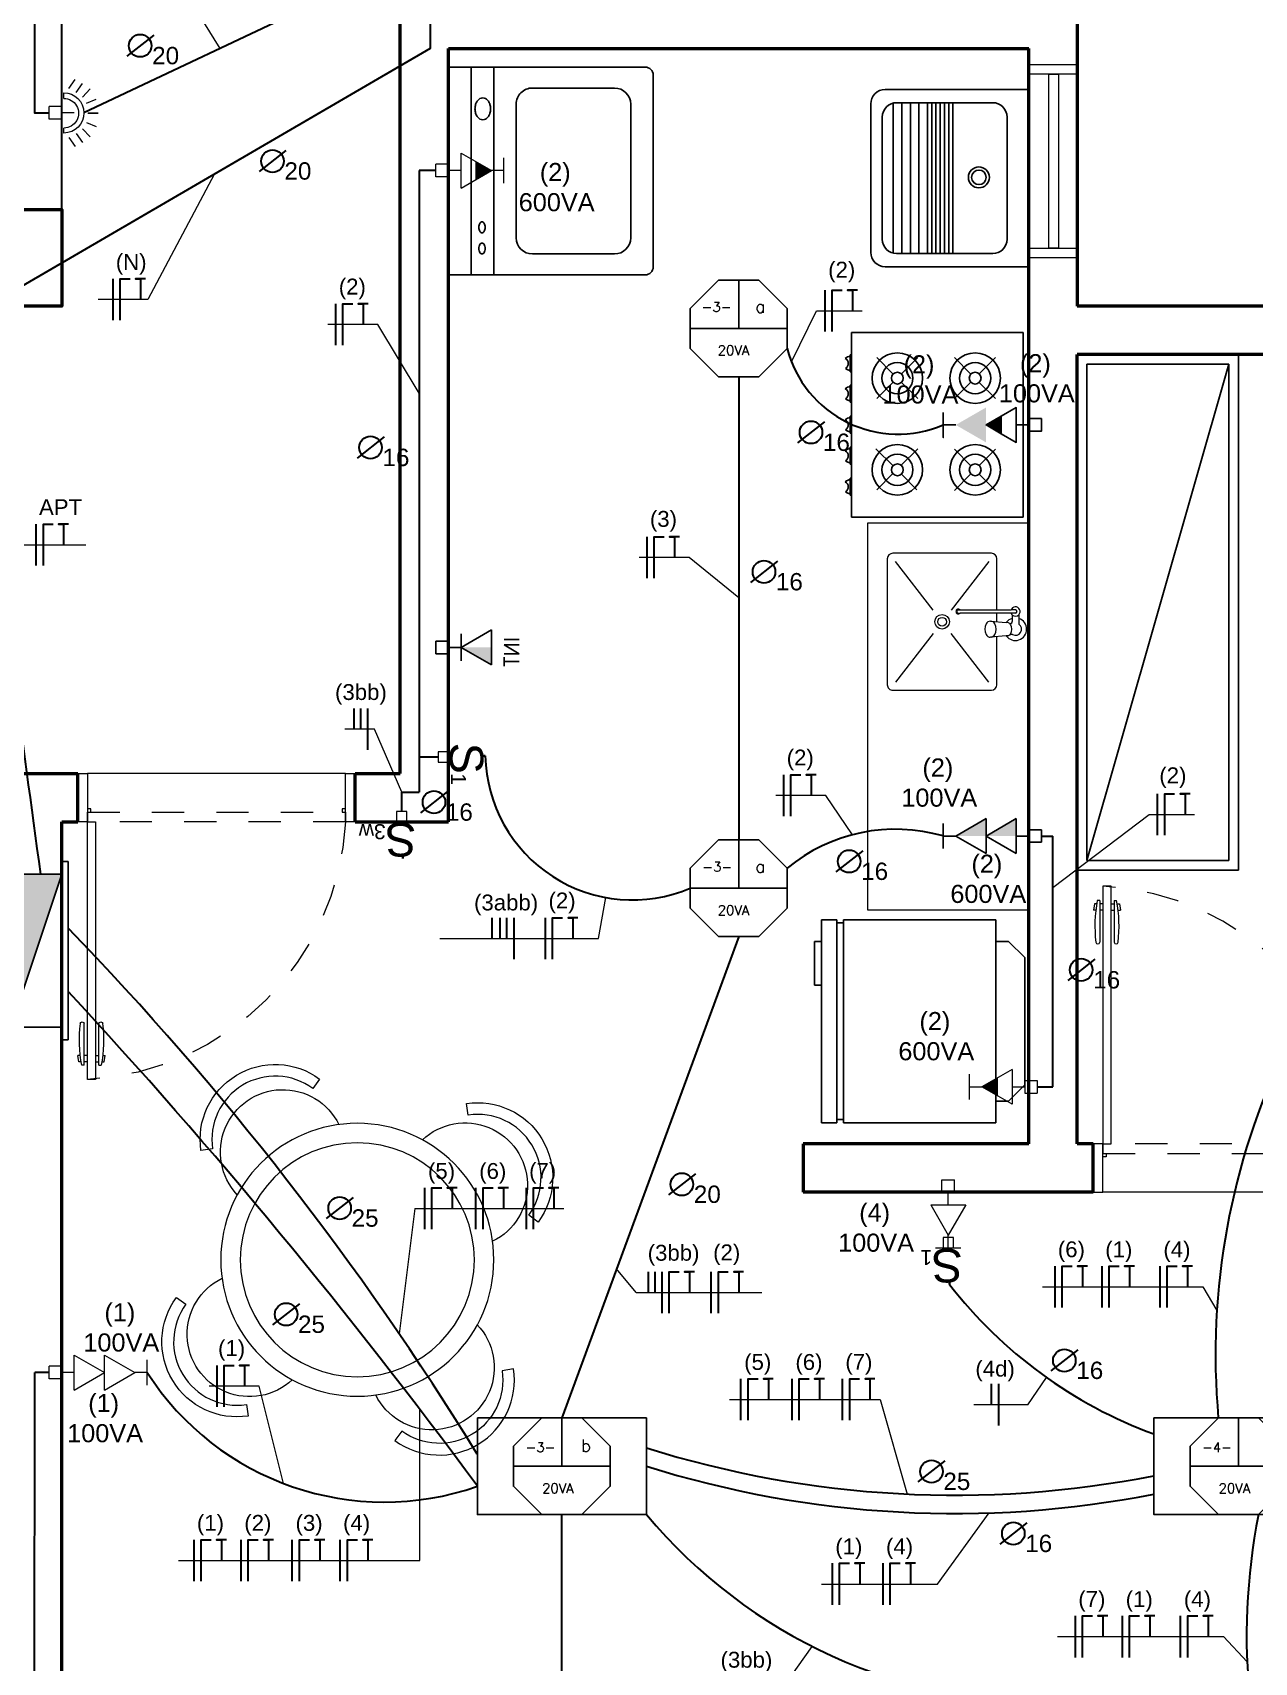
# Model space of a CAD drawing. Header units: inches. Extents: x 179598 to 179981, y 9195975 to 9196075.
# Drawn here: x 179673.85 to 179677.64, y 9196025.61 to 9196030.67 of the extents above; entities that cross this region are included whole.
import ezdxf

# ---------------------------------------------------------------- set-up
doc = ezdxf.new("R2010")
doc.units = ezdxf.units.IN
doc.header["$LTSCALE"] = 0.05
doc.header["$MEASUREMENT"] = 0
for name, pattern in [('CONTINU', [0]), ('DASH2', [0.75, 0.5, -0.25]), ('HIDDEN', [0.375, 0.25, -0.125]), ('HIDDEN2', [0.1875, 0.125, -0.0625])]:
    doc.linetypes.add(name, pattern=pattern)
for name, color, linetype, lineweight in [('Comunicação', 170, 'Continuous', 30), ('Eletrodutos', 220, 'Continuous', 25), ('ESQUADRIA', 7, 'Continuous', 5), ('FNT', 30, 'Continuous', 25), ('HACHURA', 7, 'Continuous', 0), ('HASTES', 250, 'Continuous', 25), ('NOTAS', 180, 'Continuous', 25), ('PAREDE', 7, 'Continuous', 50), ('PISO', 7, 'Continuous', 5), ('TamanhoEletroduto', 174, 'Continuous', 30)]:
    doc.layers.add(name, color=color, linetype=linetype, lineweight=lineweight)
for name, color, linetype in [('Electric', 10, 'Continuous'), ('ILUMINAÇÃO', 3, 'Continuous'), ('LAYOUT', 7, 'CONTINU'), ('LAYOUT_A. MOLHADAS', 7, 'Continuous'), ('PTF', 1, 'Continuous'), ('PTO', 1, 'Continuous'), ('TEP', 40, 'DASH2')]:
    doc.layers.add(name, color=color, linetype=linetype)
doc.styles.add('Cota', font='arial.ttf')
doc.styles.add('romans', font='romans.shx', dxfattribs={"width": 1.4})
doc.styles.get("Standard").update_dxf_attribs({"font": ''})
doc.styles.get('Standard').set_extended_font_data('txt.shx')

# ---------------------------------------------------------------- blocks, each defined once
blk = doc.blocks.new('A$C44EB09CF')
at = {"layer": 'ESQUADRIA'}
for points in [[(0, 0), (0.03, 0), (0.03, 0.15), (0, 0.15)], [(0.57, 0), (0.03, 0), (0.03, 0.15), (0.57, 0.15)], [(0.57, 0), (0.6, 0), (0.6, 0.15), (0.57, 0.15)], [(0.03, 0.0576), (0.57, 0.0576), (0.57, 0.0876), (0.03, 0.0876)]]:
    blk.add_lwpolyline(points, close=True, dxfattribs=at)
blk = doc.blocks.new('maquina_lavar')
at = {"layer": 'LAYOUT_A. MOLHADAS'}
for p, q in [((0.635, 0.3225), (0.025, 0.3225)), ((0.495, 0.3225), (0.495, -0.3225)), ((0.565, 0.3225), (0.565, -0.3225)), ((0.635, 0.3225), (0.635, -0.3225)), ((0, 0.2975), (0, -0.2975)), ((0.375, 0.2575), (0.12, 0.2575)), ((0.07, 0.2075), (0.07, -0.2075)), ((0.425, 0.2075), (0.425, -0.2075)), ((0.375, -0.2575), (0.12, -0.2575)), ((0.635, -0.3225), (0.025, -0.3225))]:
    blk.add_line(p, q, dxfattribs=at)
for points in [[(0.5311, 0.2576, 0.158104), (0.5277, 0.2565, 0.106506), (0.5242, 0.2526, 0.071806), (0.5222, 0.2474, 0.05817), (0.5214, 0.2406, 0.05817), (0.5222, 0.2338, 0.071806), (0.5242, 0.2286, 0.106506), (0.5277, 0.2247, 0.158104), (0.5311, 0.2236, 0.158104), (0.5345, 0.2247, 0.106506), (0.5379, 0.2286, 0.071806), (0.54, 0.2338, 0.05817), (0.5408, 0.2406, 0.05817), (0.54, 0.2474, 0.071806), (0.5379, 0.2526, 0.106506), (0.5345, 0.2565, 0.158104)], [(0.5311, 0.192, 0.158104), (0.5277, 0.1909, 0.106506), (0.5242, 0.187, 0.071806), (0.5222, 0.1818, 0.05817), (0.5214, 0.175, 0.05817), (0.5222, 0.1682, 0.071806), (0.5242, 0.163, 0.106506), (0.5277, 0.1591, 0.158104), (0.5311, 0.158, 0.158104), (0.5345, 0.1591, 0.106506), (0.5379, 0.163, 0.071806), (0.54, 0.1682, 0.05817), (0.5408, 0.175, 0.05817), (0.54, 0.1818, 0.071806), (0.5379, 0.187, 0.106506), (0.5345, 0.1909, 0.158104)], [(0.5287, -0.1589, 0.132138), (0.5199, -0.1612, 0.106661), (0.5115, -0.1688, 0.083339), (0.5064, -0.1794, 0.072039), (0.5044, -0.1929, 0.072039), (0.5064, -0.2063, 0.083339), (0.5115, -0.2169, 0.106661), (0.5199, -0.2245, 0.132138), (0.5287, -0.2269, 0.132138), (0.5375, -0.2245, 0.106661), (0.5459, -0.2169, 0.083339), (0.551, -0.2063, 0.072039), (0.553, -0.1929, 0.072039), (0.551, -0.1794, 0.083339), (0.5459, -0.1688, 0.106661), (0.5375, -0.1612, 0.132138)]]:
    blk.add_lwpolyline(points, format="xyb", close=True, dxfattribs=at)
for centre, radius, start, end in [((0.025, 0.2975), 0.025, 90, 180), ((0.12, 0.2075), 0.05, 90, 180), ((0.375, 0.2075), 0.05, 0, 90), ((0.12, -0.2075), 0.05, 180, 270), ((0.375, -0.2075), 0.05, 270, 0), ((0.025, -0.2975), 0.025, 180, 270)]:
    blk.add_arc(centre, radius, start, end, dxfattribs=at)
blk = doc.blocks.new('A$C12630BB8')
for p, q in [((0.0409, 0.112), (0.0409, 0.41)), ((0.4645, 0.4546), (0.0855, 0.4546)), ((0.509, 0.112), (0.509, 0.41)), ((0.0855, 0.0674), (0.4645, 0.0674))]:
    blk.add_line(p, q)
blk.add_lwpolyline([(0, 0), (0, 0.4457, -0.414214), (0.0446, 0.4903), (0.5054, 0.4903, -0.414214), (0.55, 0.4457), (0.55, 0)], format="xyb", close=True)
for points in [[(0.0421, 0.4203), (0.5079, 0.4203)], [(0.0409, 0.3938), (0.509, 0.3938)], [(0.0409, 0.3674), (0.509, 0.3674)], [(0.0409, 0.341), (0.509, 0.341)], [(0.0409, 0.3145), (0.509, 0.3145)], [(0.0409, 0.3013), (0.509, 0.3013)], [(0.0409, 0.2881), (0.509, 0.2881)], [(0.0409, 0.2749), (0.509, 0.2749)], [(0.0409, 0.2617), (0.509, 0.2617)], [(0.0409, 0.2485), (0.509, 0.2485)], [(0.0409, 0.2352), (0.509, 0.2352)]]:
    blk.add_lwpolyline(points)
for radius in [0.0325, 0.0226]:
    blk.add_circle((0.2773, 0.1549), radius)
for centre, start, end in [((0.0855, 0.41), 90, 180), ((0.4645, 0.41), 0, 90), ((0.0855, 0.112), 180, 270), ((0.4645, 0.112), 270, 0)]:
    blk.add_arc(centre, 0.0446, start, end)
blk = doc.blocks.new('A$C7E1C57F4')
at = {"layer": 'LAYOUT_A. MOLHADAS'}
for p, q in [((0.1175, 0.6525), (0.0675, 0.6025)), ((0.5125, 0.6525), (0.1175, 0.6525)), ((0.5625, 0.6025), (0.5125, 0.6525)), ((0.0675, 0.5625), (0, 0.5625)), ((0, 0.5625), (0, 0.09)), ((0.0675, 0.6025), (0.0675, 0.5625)), ((0.0675, 0.5625), (0.5625, 0.5625)), ((0.5625, 0.5625), (0.5625, 0.6025)), ((0.63, 0.5625), (0.5625, 0.5625)), ((0.63, 0.09), (0.63, 0.5625)), ((0, 0.09), (0.01, 0.09)), ((0.01, 0.07), (0, 0.07)), ((0, 0.07), (0, 0.0225)), ((0.62, 0.09), (0.01, 0.09)), ((0.01, 0.09), (0.01, 0.07)), ((0.01, 0.07), (0.62, 0.07)), ((0.62, 0.07), (0.62, 0.09)), ((0.62, 0.09), (0.63, 0.09)), ((0.63, 0.07), (0.62, 0.07)), ((0.63, 0.0225), (0.63, 0.07)), ((0, 0.0225), (0.0675, 0.0225)), ((0.0675, 0.0225), (0.2025, 0.0225)), ((0.0675, 0.0225), (0.0675, 0)), ((0.2025, 0), (0.2025, 0.0225)), ((0.2025, 0.0225), (0.63, 0.0225)), ((0.0675, 0), (0.2025, 0))]:
    blk.add_line(p, q, dxfattribs=at)
blk = doc.blocks.new('A$C4DAD441B')
at = {"layer": 'LAYOUT_A. MOLHADAS', "lineweight": 0}
for p, q in [((0, 0.408), (0, 0.017)), ((0.323, 0.4251), (0.017, 0.425)), ((0.34, 0.2494), (0.34, 0.4081)), ((0.1419, 0.2488), (0.0255, 0.3995)), ((0.3145, 0.3995), (0.198, 0.2488)), ((0.2201, 0.2494), (0.2255, 0.2494)), ((0.2201, 0.2394), (0.2255, 0.2394)), ((0.2255, 0.2494), (0.3837, 0.2494)), ((0.3837, 0.2394), (0.2255, 0.2394)), ((0.3199, 0.2141), (0.3691, 0.2099)), ((0.34, 0.2125), (0.34, 0.2394)), ((0.3754, 0.2093), (0.3691, 0.2099)), ((0.3754, 0.2093), (0.3785, 0.2082)), ((0.3785, 0.2082), (0.382, 0.2035)), ((0.382, 0.2035), (0.3839, 0.1975)), ((0.3973, 0.2494), (0.3837, 0.2494)), ((0.3973, 0.2394), (0.3837, 0.2394)), ((0.388, 0.223), (0.388, 0.2333)), ((0.388, 0.2157), (0.388, 0.223)), ((0.4079, 0.2345), (0.408, 0.2227)), ((0.408, 0.2227), (0.408, 0.205)), ((0.142, 0.1762), (0.0255, 0.0255)), ((0.3145, 0.0255), (0.198, 0.1763)), ((0.3691, 0.1688), (0.3199, 0.1643)), ((0.34, 0.0171), (0.34, 0.1661)), ((0.3754, 0.1693), (0.3691, 0.1688)), ((0.3785, 0.1705), (0.3754, 0.1693)), ((0.382, 0.1752), (0.3785, 0.1705)), ((0.3887, 0.1726), (0.38, 0.1726)), ((0.3839, 0.1812), (0.382, 0.1752)), ((0.3839, 0.1975), (0.3847, 0.1893)), ((0.3847, 0.1893), (0.3839, 0.1812)), ((0.017, 0), (0.323, 0.0001))]:
    blk.add_line(p, q, dxfattribs=at)
for radius in [0.0226, 0.0138]:
    blk.add_circle((0.17, 0.2125), radius, dxfattribs=at)
for centre, radius, start, end in [((0.017, 0.408), 0.017, 90.0067, 180.0067), ((0.323, 0.4081), 0.017, 0.0067, 90.0067), ((0.3973, 0.2444), 0.0145, 317.2061, 159.8457), ((0.2201, 0.2444), 0.00738, 42.6626, 317.3508), ((0.2201, 0.2444), 0.005, 90.0003, 270.0132), ((0.3418, 0.1895), 0.039, 155.088, 204.9254), ((0.3199, 0.1991), 0.015, 89.8495, 153.0039), ((0.3195, 0.1978), 0.0164, 29.8647, 88.6279), ((0.3028, 0.1895), 0.035, 331.0895, 27.8828), ((0.3973, 0.1894), 0.0349, 105.5441, 144.0055), ((0.3973, 0.1894), 0.0349, 216.1772, 72.2635), ((0.378, 0.2156), 0.01, 282.8352, 0.0067), ((0.3973, 0.2444), 0.0145, 200.1677, 229.8474), ((0.3973, 0.2444), 0.0145, 229.8474, 317.2061), ((0.3973, 0.1894), 0.0189, 242.7435, 55.7443), ((0.3973, 0.2444), 0.005, 270.0105, 90.003), ((0.3203, 0.1797), 0.0153, 205.4951, 268.5266), ((0.3185, 0.1814), 0.0173, 283.1322, 329.3413), ((0.017, 0.017), 0.017, 180.0067, 270.0067), ((0.323, 0.0171), 0.017, 270.0067, 0.0067)]:
    blk.add_arc(centre, radius, start, end, dxfattribs=at)
blk = doc.blocks.new('A$C4ABB454C')
at = {"layer": 'LAYOUT_A. MOLHADAS', "lineweight": 0}
blk.add_lwpolyline([(0.55, 1.2), (0.05, 1.2), (0.05, 0), (0.55, 0)], close=True, dxfattribs=at)
at = {"layer": 'PISO', "color": 1}
blk.add_blockref('A$C4DAD441B', (0.1111, 0.6815), dxfattribs=at)
blk = doc.blocks.new('A$C732F4725')
at = {"layer": 'LAYOUT'}
blk.add_line((0.03, 1.57), (0.47, 0.03), dxfattribs=at)
for points in [[(0, 1.6), (0.5, 1.6), (0.5, 0), (0, 0)], [(0.03, 1.57), (0.47, 1.57), (0.47, 0.03), (0.03, 0.03)]]:
    blk.add_lwpolyline(points, close=True, dxfattribs=at)
blk = doc.blocks.new('PORTA80_PB')
at = {"layer": 'ESQUADRIA'}
for p, q in [((0.0036, 0.8955), (0.0002, 0.8755)), ((0.0075, 0.8755), (0.0002, 0.8755)), ((0.0105, 0.8955), (0.0036, 0.8955)), ((0.02, 0.9055), (0.0125, 0.9055)), ((0.02, 0.9055), (0.02, 0.7763)), ((0.03, 0.8955), (0.02, 0.8955)), ((0.03, 0.8755), (0.02, 0.8755)), ((0.055, 0.8955), (0.065, 0.8955)), ((0.055, 0.8755), (0.065, 0.8755)), ((0.065, 0.9055), (0.065, 0.7763)), ((0.065, 0.9055), (0.0725, 0.9055)), ((0.0745, 0.8955), (0.0814, 0.8955)), ((0.0775, 0.8755), (0.0848, 0.8755)), ((0.0814, 0.8955), (0.0848, 0.8755)), ((0.83, 0), (0.03, 0))]:
    blk.add_line(p, q, dxfattribs=at)
for points in [[(0.03, 0.15), (0.055, 0.15), (0.055, 0.95), (0.03, 0.95)], [(0, 0), (0.03, 0), (0.03, 0.15), (0, 0.15)], [(0.04, 0.11), (0.03, 0.11), (0.03, 0.12), (0.04, 0.12)], [(0.82, 0.12), (0.83, 0.12), (0.83, 0.11), (0.82, 0.11)], [(0.83, 0), (0.86, 0), (0.86, 0.15), (0.83, 0.15)]]:
    blk.add_lwpolyline(points, close=True, dxfattribs=at)
at = {"layer": 'ESQUADRIA', "linetype": 'HIDDEN2'}
blk.add_lwpolyline([(0.03, 0.12), (0.83, 0.12), (0.83, 0.15), (0.03, 0.15)], close=True, dxfattribs=at)
at = {"layer": 'ESQUADRIA', "linetype": 'HIDDEN', "ltscale": 0.4}
blk.add_arc((-0.0154, 0.1046), 0.8466, 3.0716, 86.9284, dxfattribs=at)
at = {"layer": 'ESQUADRIA'}
for centre, radius, start, end in [((0.4334, 0.8257), 0.4284, 169.2602, 186.6551), ((-0.3484, 0.8257), 0.4284, 353.3449, 10.7398), ((0.0139, 0.7771), 0.00614, 187.1872, 352.0859), ((0.0711, 0.7771), 0.00614, 187.9141, 352.8128)]:
    blk.add_arc(centre, radius, start, end, dxfattribs=at)
blk = doc.blocks.new('A$C249D7A9F')
at = {"layer": 'LAYOUT_A. MOLHADAS'}
for p, q in [((0, 0.0191), (0, 0.5514)), ((0, 0.5514), (0.5732, 0.5514)), ((0.5732, 0.0191), (0.5732, 0.5514)), ((0.1342, 0.4155), (0.0836, 0.4661)), ((0.2109, 0.4661), (0.1604, 0.4157)), ((0.4186, 0.4156), (0.3683, 0.4659)), ((0.4955, 0.4659), (0.445, 0.4154)), ((0.1345, 0.3897), (0.0836, 0.3388)), ((0.2109, 0.3388), (0.1601, 0.3896)), ((0.4191, 0.3895), (0.3683, 0.3386)), ((0.4955, 0.3386), (0.4445, 0.3896)), ((0.1339, 0.174), (0.0857, 0.2223)), ((0.2129, 0.2251), (0.1613, 0.1734)), ((0.4186, 0.1743), (0.3683, 0.2247)), ((0.4956, 0.2247), (0.4451, 0.1742)), ((0.1355, 0.1476), (0.0857, 0.0978)), ((0.2129, 0.095), (0.1598, 0.1481)), ((0.4191, 0.1482), (0.3683, 0.0974)), ((0.4956, 0.0974), (0.4446, 0.1484)), ((0, 0.0191), (0.5732, 0.0191)), ((0.0684, 0.0153), (0.0684, 0.0172)), ((0.0684, 0.0172), (0.1212, 0.0172)), ((0.0684, 0.0153), (0.1212, 0.0153)), ((0.0849, 0.0172), (0.0849, 0.0191)), ((0.1049, 0.0172), (0.1049, 0.0191)), ((0.1212, 0.0153), (0.1212, 0.0172)), ((0.1647, 0.0172), (0.2176, 0.0172)), ((0.1647, 0.0153), (0.1647, 0.0172)), ((0.1647, 0.0153), (0.2176, 0.0153)), ((0.1812, 0.0172), (0.1812, 0.0191)), ((0.2012, 0.0172), (0.2012, 0.0191)), ((0.2176, 0.0153), (0.2176, 0.0172)), ((0.261, 0.0172), (0.3139, 0.0172)), ((0.261, 0.0153), (0.261, 0.0172)), ((0.261, 0.0153), (0.3139, 0.0153)), ((0.2775, 0.0172), (0.2775, 0.0191)), ((0.2975, 0.0172), (0.2975, 0.0191)), ((0.3139, 0.0153), (0.3139, 0.0172)), ((0.3574, 0.0153), (0.3574, 0.0172)), ((0.3574, 0.0172), (0.4102, 0.0172)), ((0.3574, 0.0153), (0.4102, 0.0153)), ((0.3739, 0.0172), (0.3739, 0.0191)), ((0.3939, 0.0172), (0.3939, 0.0191)), ((0.4102, 0.0153), (0.4102, 0.0172)), ((0.4516, 0.0153), (0.4516, 0.0172)), ((0.4516, 0.0172), (0.5044, 0.0172)), ((0.4516, 0.0153), (0.5044, 0.0153)), ((0.4681, 0.0172), (0.4681, 0.0191)), ((0.4881, 0.0172), (0.4881, 0.0191)), ((0.5044, 0.0153), (0.5044, 0.0172))]:
    blk.add_line(p, q, dxfattribs=at)
for centre, radius in [((0.1474, 0.4028), 0.0783), ((0.4318, 0.4028), 0.0783), ((0.1474, 0.4028), 0.0483), ((0.1474, 0.4028), 0.0183), ((0.4318, 0.4028), 0.0483), ((0.4318, 0.4028), 0.0183), ((0.1474, 0.1615), 0.0783), ((0.1474, 0.1615), 0.0483), ((0.4318, 0.1615), 0.0783), ((0.4318, 0.1615), 0.0483), ((0.1474, 0.1615), 0.0183), ((0.4318, 0.1615), 0.0183)]:
    blk.add_circle(centre, radius, dxfattribs=at)
for centre, radius, start, end in [((0.0949, 0.0152), 0.0214, 179.7773, 222.1915), ((0.0942, -0.0091), 0.0182, 30.0718, 146.8642), ((0.0949, 0.0152), 0.0214, 314.7446, 0.2227), ((0.1912, 0.0152), 0.0214, 179.7773, 222.1915), ((0.1905, -0.0091), 0.0182, 30.0718, 146.8642), ((0.1912, 0.0152), 0.0214, 314.7446, 0.2227), ((0.2875, 0.0152), 0.0214, 179.7773, 222.1915), ((0.2869, -0.0091), 0.0182, 30.0718, 146.8642), ((0.2875, 0.0152), 0.0214, 314.7446, 0.2227), ((0.3839, 0.0152), 0.0214, 179.7773, 222.1915), ((0.3832, -0.0091), 0.0182, 30.0718, 146.8642), ((0.3839, 0.0152), 0.0214, 314.7446, 0.2227), ((0.4781, 0.0152), 0.0214, 179.7773, 222.1915), ((0.4774, -0.0091), 0.0182, 30.0718, 146.8642), ((0.4781, 0.0152), 0.0214, 314.7446, 0.2227)]:
    blk.add_arc(centre, radius, start, end, dxfattribs=at)
blk = doc.blocks.new('A$C7D722421')
at = {"layer": 'LAYOUT', "lineweight": 20}
for points in [[(0.8981, 1.2136), (0.8649, 1.199, 0.666667), (0.5019, 1.192), (0.4682, 1.2053, -0.666667)], [(0.1378, 0.8649), (0.1232, 0.8981, 0.666667), (0.1315, 0.4682), (0.1448, 0.5019, -0.666667)], [(1.199, 0.4719), (1.2136, 0.4387, 0.666667), (1.2053, 0.8686), (1.192, 0.8349, -0.666667)], [(0.4719, 0.1378), (0.4387, 0.1232, 0.666667), (0.8686, 0.1315), (0.8349, 0.1448, -0.666667)]]:
    blk.add_lwpolyline(points, format="xyb", close=True, dxfattribs=at)
for radius in [0.4235, 0.363]:
    blk.add_circle((0.6684, 0.6684), radius, dxfattribs=at)
for centre, start, end in [((0.6857, 1.0745), 349.0254, 186.09), ((0.2623, 0.6857), 79.0254, 276.09), ((1.0745, 0.6511), 259.0254, 96.09), ((0.6511, 0.2623), 169.0254, 6.09)]:
    blk.add_arc(centre, 0.1936, start, end, dxfattribs=at)
blk = doc.blocks.new('tta100')
for p, q in [((-0.1, 0.68), (0.1, 0.68)), ((0, 0.68), (0, 0.58)), ((-0.139, 0.34), (0, 0.58)), ((0.139, 0.34), (0, 0.58)), ((-0.139, 0.1), (0, 0.34)), ((-0.139, 0.34), (0.139, 0.34)), ((0.139, 0.1), (0, 0.34)), ((-0.139, 0.1), (0.139, 0.1)), ((-0.05, 0), (0.05, 0)), ((-0.05, 0), (-0.05, -0.1)), ((0, 0.1), (0, 0)), ((0.05, 0), (0.05, -0.1)), ((-0.05, -0.1), (0.05, -0.1))]:
    blk.add_line(p, q)
for points in [[(0, 0.34), (0, 0.58), (-0.139, 0.34)], [(0, 0.1), (0, 0.34), (-0.139, 0.1)]]:
    blk.add_solid(points)
blk = doc.blocks.new('TA60')
at = {"lineweight": 5}
for p, q in [((-0.1, 0.44), (0.1, 0.44)), ((0, 0.44), (0, 0.34)), ((-0.139, 0.1), (0, 0.34)), ((0.139, 0.1), (0, 0.34)), ((-0.069, 0.22), (0.069, 0.22)), ((-0.139, 0.1), (0.139, 0.1)), ((-0.05, 0), (-0.05, -0.1)), ((-0.05, 0), (0.05, 0)), ((0, 0.1), (0, 0)), ((0.05, 0), (0.05, -0.1)), ((-0.05, -0.1), (0.05, -0.1))]:
    blk.add_line(p, q, dxfattribs=at)
blk.add_lwpolyline([(0, 0.22, 0.139, 0, 0), (0, 0.34, 0, 0, 0)], format="xyseb", dxfattribs=at)
blk = doc.blocks.new('TTA30')
at = {"lineweight": 5}
for p, q in [((-0.1, 0.68), (0.1, 0.68)), ((0, 0.68), (0, 0.58)), ((-0.139, 0.34), (0, 0.58)), ((0.139, 0.34), (0, 0.58)), ((-0.139, 0.1), (0, 0.34)), ((-0.139, 0.34), (0.139, 0.34)), ((0.139, 0.1), (0, 0.34)), ((-0.139, 0.1), (0.139, 0.1)), ((-0.05, 0), (-0.05, -0.1)), ((-0.05, 0), (0.05, 0)), ((0, 0.1), (0, 0)), ((0.05, 0), (0.05, -0.1)), ((-0.05, -0.1), (0.05, -0.1))]:
    blk.add_line(p, q, dxfattribs=at)
blk = doc.blocks.new('ta30')
at = {"lineweight": 5}
for p, q in [((-0.1, 0.44), (0.1, 0.44)), ((0, 0.44), (0, 0.34)), ((-0.139, 0.1), (0, 0.34)), ((0.139, 0.1), (0, 0.34)), ((-0.139, 0.1), (0.139, 0.1)), ((-0.05, 0), (-0.05, -0.1)), ((-0.05, 0), (0.05, 0)), ((0, 0.1), (0, 0)), ((0.05, 0), (0.05, -0.1)), ((-0.05, -0.1), (0.05, -0.1))]:
    blk.add_line(p, q, dxfattribs=at)
blk = doc.blocks.new('BlockRetard')
at = {"layer": 'HACHURA'}
h = blk.add_hatch(color=1, dxfattribs=at)
h.dxf.hatch_style = 1
h.paths.add_polyline_path([(-0.1328, 0.0541), (-0.2266, 0), (-0.1328, -0.0541)])
h = blk.add_hatch(color=1, dxfattribs=at)
h.dxf.hatch_style = 1
h.paths.add_polyline_path([(-0.0859, -0.0271), (-0.0859, 0.0271), (-0.1328, 0)])
at = {"layer": 'Electric'}
for points in [[(0, 0), (0, -0.0195), (0.0391, -0.0195), (0.0391, 0.0195), (0, 0.0195), (0, 0), (-0.0391, 0), (-0.0391, 0.0541), (-0.0859, 0.0271), (-0.0859, -0.0271), (-0.1328, 0), (-0.0859, 0.0271), (-0.0859, -0.0271), (-0.0391, -0.0541), (-0.0391, 0)], [(-0.2266, 0), (-0.2656, 0), (-0.2656, 0.0391), (-0.2656, -0.0391)]]:
    blk.add_lwpolyline(points, dxfattribs=at)
blk = doc.blocks.new('TEL130')
for p, q in [((-0.139, 0.34), (0.139, 0.34)), ((-0.139, 0.34), (0, 0.1)), ((0.139, 0.34), (0, 0.1)), ((-0.05, 0), (-0.05, -0.1)), ((-0.05, 0), (0.05, 0)), ((0, 0.1), (0, 0)), ((0.05, 0), (0.05, -0.1)), ((-0.05, -0.1), (0.05, -0.1))]:
    blk.add_line(p, q)
blk.add_solid([(0, 0.34), (0, 0.1), (-0.139, 0.34)])
blk = doc.blocks.new('Iluminação1')
at = {"layer": 'ILUMINAÇÃO'}
for p, q in [((0, 0.15), (0, 0)), ((-0.15, 0), (0.15, 0))]:
    blk.add_line(p, q, dxfattribs=at)
blk.add_lwpolyline([(-0.0621, 0.15), (-0.15, 0.0621), (-0.15, -0.0621), (-0.0621, -0.15), (0.0621, -0.15), (0.15, -0.0621), (0.15, 0.0621), (0.0621, 0.15)], close=True, dxfattribs=at)
blk = doc.blocks.new('Iluminação2')
at = {"layer": 'ILUMINAÇÃO'}
for p, q in [((0, 0.15), (0, 0)), ((-0.15, 0), (0.15, 0))]:
    blk.add_line(p, q, dxfattribs=at)
for points in [[(-0.2621, 0.15), (0.2621, 0.15), (0.2621, -0.15), (-0.2621, -0.15)], [(-0.0621, 0.15), (-0.15, 0.0621), (-0.15, -0.0621), (-0.0621, -0.15), (0.0621, -0.15), (0.15, -0.0621), (0.15, 0.0621), (0.0621, 0.15)]]:
    blk.add_lwpolyline(points, close=True, dxfattribs=at)
blk = doc.blocks.new('QDC')
at = {"layer": 'Electric', "lineweight": 25}
h = blk.add_hatch(color=256, dxfattribs=at)
h.dxf.hatch_style = 1
h.paths.add_polyline_path([(0.3, 0), (-0.3, 0.2), (-0.3, 0)])
blk.add_line((-0.3, 0.2), (0.3, 0), dxfattribs=at)
for points in [[(-0.35, 0.2), (0.35, 0.2), (0.35, 0.225), (-0.35, 0.225)], [(-0.3, 0.2), (0.3, 0.2), (0.3, 0), (-0.3, 0)]]:
    blk.add_lwpolyline(points, close=True, dxfattribs=at)
blk = doc.blocks.new('Interruptor1W')
at = {"layer": 'ILUMINAÇÃO', "linetype": 'CONTINU', "lineweight": 20}
blk.add_lwpolyline([(179675.1845, 9196027.4212), (179675.2236, 9196027.4212), (179675.2236, 9196027.4602), (179675.1845, 9196027.4602)], close=True, dxfattribs=at)
at = {"layer": 'ILUMINAÇÃO', "linetype": 'CONTINU', "lineweight": 20, "attachment_point": 1, "style": 'Cota'}
for s, width, insert, char_height in [('S', 0.319218, (179675.1488, 9196027.592), 0.1276), ('1', 0.07511, (179675.265, 9196027.5265), 0.0573)]:
    blk.add_mtext_dynamic_manual_height_columns(s, width=width, gutter_width=0.75, heights=[0], dxfattribs=dict(at, insert=insert, char_height=char_height))
blk = doc.blocks.new('Interruptor1')
at = {"layer": 'ILUMINAÇÃO', "linetype": 'CONTINU', "lineweight": 35}
blk.add_line((179678.1328, 9196024.8734), (179678.1328, 9196024.8825), dxfattribs=at)
at = {"layer": 'ILUMINAÇÃO', "linetype": 'CONTINU', "lineweight": 20}
blk.add_blockref('Interruptor1W', (2.9333, -2.7169), dxfattribs=at)
blk = doc.blocks.new('Interruptor3w')
at = {"layer": 'ILUMINAÇÃO', "linetype": 'CONTINU', "lineweight": 35}
blk.add_line((179682.1953, 9196035.1734), (179682.2027, 9196035.1734), dxfattribs=at)
at = {"layer": 'ILUMINAÇÃO', "linetype": 'CONTINU', "lineweight": 20}
blk.add_lwpolyline([(179682.0571, 9196035.1856), (179682.0571, 9196035.1537), (179682.089, 9196035.1537), (179682.089, 9196035.1856)], close=True, dxfattribs=at)
at = {"layer": 'ILUMINAÇÃO', "linetype": 'CONTINU', "lineweight": 20, "attachment_point": 1, "rotation": 270, "style": 'Cota'}
for s, width, insert, char_height in [('S', 0.319218, (179682.1967, 9196035.2149), 0.1043), ('3w', 0.07511, (179682.1432, 9196035.1199), 0.04682)]:
    blk.add_mtext_dynamic_manual_height_columns(s, width=width, gutter_width=0.75, heights=[0], dxfattribs=dict(at, insert=insert, char_height=char_height))
blk = doc.blocks.new('Interruptor sensor de presença')
at = {"color": 1, "lineweight": 5}
for p, q in [((0, 0.0195), (-0.0391, 0.0195)), ((-0.0391, 0.0195), (-0.0391, -0.0195)), ((0, 0.0195), (0, -0.0195)), ((0.0388, 0), (0, 0)), ((0, -0.0195), (-0.0391, -0.0195))]:
    blk.add_line(p, q, dxfattribs=at)
at = {"color": 3, "lineweight": 5}
blk.add_arc((0.0065, 0.0001), 0.0625, 269.7308, 89.7308, dxfattribs=at)
at = {"layer": 'ILUMINAÇÃO', "lineweight": 5, "ltscale": 0.5}
for p, q in [((0.0217, 0.076), (0.0419, 0.1041)), ((0.0068, 0.0626), (0.0068, 0.0471)), ((0.0448, 0.0637), (0.065, 0.0918)), ((0.0647, 0.0494), (0.0884, 0.0747)), ((0.0765, 0.0299), (0.1068, 0.0428)), ((0.0814, 0.0005), (0.1127, 0.0005)), ((0.0068, -0.0449), (0.0069, -0.0624)), ((0.0647, -0.0491), (0.0884, -0.0744)), ((0.0765, -0.0296), (0.1068, -0.0426)), ((0.0814, -0.0002), (0.1127, -0.0002)), ((0.0217, -0.0757), (0.0419, -0.1038)), ((0.0448, -0.0635), (0.065, -0.0916))]:
    blk.add_line(p, q, dxfattribs=at)
blk.add_arc((0.0066, 0.0011), 0.046, 269.6346, 89.827, dxfattribs=at)

msp = doc.modelspace()

# ---------------------------------------------------------------- linework, layer by layer
at = {"layer": 'Eletrodutos', "linetype": 'CONTINU', "lineweight": 30}
for p, q in [((179674.7706, 9196030.7779), (179674.0131, 9196030.4191)), ((179675.0532, 9196030.2401), (179675.0532, 9196028.7599)), ((179675.105, 9196030.2401), (179675.0532, 9196030.2401)), ((179676.0441, 9196029.6002), (179676.0441, 9196028.1627)), ((179675.0532, 9196028.7599), (179675.0532, 9196028.4196)), ((179675.1123, 9196028.4196), (179675.0532, 9196028.4196)), ((179675.0532, 9196028.4196), (179675.0532, 9196028.3524)), ((179675.0532, 9196028.3524), (179675.0532, 9196028.3104)), ((179674.9991, 9196028.2509), (179674.9991, 9196028.3104)), ((179674.9991, 9196028.3104), (179675.0532, 9196028.3104)), ((179676.9832, 9196028.1748), (179677.0191, 9196028.1748)), ((179677.0191, 9196027.3964), (179677.0191, 9196028.1748)), ((179676.0441, 9196027.8627), (179675.4956, 9196026.369)), ((179676.9705, 9196027.3964), (179677.0191, 9196027.3964)), ((179673.8588, 9196024.8731), (179673.8609, 9196026.5097)), ((179673.905, 9196026.5097), (179673.8609, 9196026.5097)), ((179675.4956, 9196024.544), (179675.4956, 9196026.069))]:
    msp.add_line(p, q, dxfattribs=at)
for points in [[(179673.905, 9196031.519), (179673.8597, 9196031.519), (179673.8597, 9196030.419), (179673.905, 9196030.419)], [(179675.0332, 9196030.819), (179675.0868, 9196030.819), (179675.0868, 9196030.619), (179672.7267, 9196029.244)]]:
    msp.add_lwpolyline(points, dxfattribs=at)
for centre, radius, start, end in [((179676.5386, 9196029.7779), 0.356, 194.6154, 293.1298), ((179675.715, 9196028.4333), 0.4571, 181.2551, 293.0715), ((179679.7116, 9196026.5644), 2.1884, 123.5541, 185.1233), ((179676.531, 9196027.6662), 0.5296, 73.8285, 129.4962), ((179667.0558, 9196021.2057), 9.6118, 31.70244, 44.05284), ((179660.9135, 9196015.6117), 17.7838, 36.36768, 42.79105), ((179677.8246, 9196027.657), 1.4258, 217.7854, 249.7858), ((179676.7141, 9196029.3183), 3.1892, 252.5503, 281.171), ((179676.7141, 9196029.2614), 3.1892, 252.5503, 281.171), ((179677.0131, 9196027.1194), 1.6369, 219.9214, 270.9542), ((179679.5879, 9196025.6924), 1.9681, 168.9698, 236.1642)]:
    msp.add_arc(centre, radius, start, end, dxfattribs=at)
at = {"layer": 'Eletrodutos', "linetype": 'CONTINU', "lineweight": 30, "ltscale": 0.05}
msp.add_arc((179674.9448, 9196026.9808), 0.8731, 212.6561, 289.3062, dxfattribs=at)
at = {"layer": 'Eletrodutos', "linetype": 'CONTINU', "lineweight": 30}
msp.add_spline([(179672.7562, 9196033.119), (179673.6919, 9196029.3243), (179673.8782, 9196028.0561)], degree=3, dxfattribs=at)
at = {"layer": 'FNT', "linetype": 'CONTINU', "lineweight": 30}
for p, q in [((179674.1023, 9196029.9039), (179674.1023, 9196029.7753)), ((179676.3112, 9196029.8685), (179676.3112, 9196029.74)), ((179674.7935, 9196029.8262), (179674.7935, 9196029.6977)), ((179673.8641, 9196029.143), (179673.8641, 9196029.0145)), ((179675.759, 9196029.103), (179675.759, 9196028.9745)), ((179674.85, 9196028.5706), (179674.85, 9196028.5064)), ((179674.8705, 9196028.5706), (179674.8705, 9196028.5064)), ((179676.1829, 9196028.3646), (179676.1829, 9196028.236)), ((179677.3425, 9196028.3058), (179677.3425, 9196028.1772)), ((179675.2783, 9196027.921), (179675.2783, 9196027.8568)), ((179675.3036, 9196027.921), (179675.3036, 9196027.8568)), ((179675.3241, 9196027.921), (179675.3241, 9196027.8568)), ((179675.444, 9196027.921), (179675.444, 9196027.7925)), ((179675.0692, 9196027.0832), (179675.0692, 9196026.9547)), ((179675.2282, 9196027.0832), (179675.2282, 9196026.9547)), ((179675.3845, 9196027.0832), (179675.3845, 9196026.9547)), ((179677.0245, 9196026.8397), (179677.0245, 9196026.7112)), ((179677.1701, 9196026.8397), (179677.1701, 9196026.7112)), ((179677.3504, 9196026.8397), (179677.3504, 9196026.7112)), ((179675.7637, 9196026.8222), (179675.7637, 9196026.7579)), ((179675.7842, 9196026.8222), (179675.7842, 9196026.7579)), ((179675.8054, 9196026.8222), (179675.8054, 9196026.6937)), ((179675.958, 9196026.8222), (179675.958, 9196026.6937)), ((179674.425, 9196026.5318), (179674.425, 9196026.4033)), ((179676.0501, 9196026.4904), (179676.0501, 9196026.3618)), ((179676.209, 9196026.4904), (179676.209, 9196026.3618)), ((179676.3653, 9196026.4904), (179676.3653, 9196026.3618)), ((179676.8276, 9196026.4743), (179676.8276, 9196026.41)), ((179674.3539, 9196025.991), (179674.3539, 9196025.8625)), ((179674.4995, 9196025.991), (179674.4995, 9196025.8625)), ((179674.6584, 9196025.991), (179674.6584, 9196025.8625)), ((179674.8074, 9196025.991), (179674.8074, 9196025.8625)), ((179676.3342, 9196025.9177), (179676.3342, 9196025.7891)), ((179676.4914, 9196025.9177), (179676.4914, 9196025.7891)), ((179677.088, 9196025.7545), (179677.088, 9196025.6259)), ((179677.2336, 9196025.7545), (179677.2336, 9196025.6259)), ((179677.4139, 9196025.7545), (179677.4139, 9196025.6259))]:
    msp.add_line(p, q, dxfattribs=at)
for points in [[(179674.1254, 9196029.7753), (179674.1254, 9196029.9039), (179674.1563, 9196029.9039)], [(179674.2039, 9196029.9039), (179674.173, 9196029.9039), (179674.1884, 9196029.9039), (179674.1884, 9196029.8396)], [(179676.3343, 9196029.74), (179676.3343, 9196029.8685), (179676.3652, 9196029.8685)], [(179676.4128, 9196029.8685), (179676.3819, 9196029.8685), (179676.3973, 9196029.8685), (179676.3973, 9196029.8043)], [(179674.8165, 9196029.6977), (179674.8165, 9196029.8262), (179674.8474, 9196029.8262)], [(179674.895, 9196029.8262), (179674.8641, 9196029.8262), (179674.8795, 9196029.8262), (179674.8795, 9196029.762)], [(179673.8872, 9196029.0145), (179673.8872, 9196029.143), (179673.9181, 9196029.143)], [(179673.9656, 9196029.143), (179673.9347, 9196029.143), (179673.9502, 9196029.143), (179673.9502, 9196029.0787)], [(179675.7821, 9196028.9745), (179675.7821, 9196029.103), (179675.813, 9196029.103)], [(179675.8606, 9196029.103), (179675.8297, 9196029.103), (179675.8451, 9196029.103), (179675.8451, 9196029.0388)], [(179674.8936, 9196028.4421), (179674.8936, 9196028.5706), (179674.8936, 9196028.5706)], [(179676.2059, 9196028.236), (179676.2059, 9196028.3646), (179676.2368, 9196028.3646)], [(179676.2844, 9196028.3646), (179676.2535, 9196028.3646), (179676.2689, 9196028.3646), (179676.2689, 9196028.3003)], [(179677.3656, 9196028.1772), (179677.3656, 9196028.3058), (179677.3965, 9196028.3058)], [(179677.4441, 9196028.3058), (179677.4132, 9196028.3058), (179677.4286, 9196028.3058), (179677.4286, 9196028.2415)], [(179675.3472, 9196027.7925), (179675.3472, 9196027.921), (179675.3472, 9196027.921)], [(179675.4671, 9196027.7925), (179675.4671, 9196027.921), (179675.498, 9196027.921)], [(179675.5456, 9196027.921), (179675.5147, 9196027.921), (179675.5301, 9196027.921), (179675.5301, 9196027.8568)], [(179675.0923, 9196026.9547), (179675.0923, 9196027.0832), (179675.1232, 9196027.0832)], [(179675.1708, 9196027.0832), (179675.1399, 9196027.0832), (179675.1553, 9196027.0832), (179675.1553, 9196027.0189)], [(179675.2512, 9196026.9547), (179675.2512, 9196027.0832), (179675.2821, 9196027.0832)], [(179675.3297, 9196027.0832), (179675.2988, 9196027.0832), (179675.3143, 9196027.0832), (179675.3143, 9196027.0189)], [(179675.4075, 9196026.9547), (179675.4075, 9196027.0832), (179675.4384, 9196027.0832)], [(179675.486, 9196027.0832), (179675.4551, 9196027.0832), (179675.4705, 9196027.0832), (179675.4705, 9196027.0189)], [(179677.0476, 9196026.7112), (179677.0476, 9196026.8397), (179677.0785, 9196026.8397)], [(179677.126, 9196026.8397), (179677.0951, 9196026.8397), (179677.1106, 9196026.8397), (179677.1106, 9196026.7755)], [(179677.1932, 9196026.7112), (179677.1932, 9196026.8397), (179677.2241, 9196026.8397)], [(179677.2716, 9196026.8397), (179677.2407, 9196026.8397), (179677.2562, 9196026.8397), (179677.2562, 9196026.7755)], [(179677.3735, 9196026.7112), (179677.3735, 9196026.8397), (179677.4044, 9196026.8397)], [(179677.452, 9196026.8397), (179677.4211, 9196026.8397), (179677.4365, 9196026.8397), (179677.4365, 9196026.7755)], [(179675.8284, 9196026.6937), (179675.8284, 9196026.8222), (179675.8593, 9196026.8222)], [(179675.9069, 9196026.8222), (179675.876, 9196026.8222), (179675.8914, 9196026.8222), (179675.8914, 9196026.7579)], [(179675.9811, 9196026.6937), (179675.9811, 9196026.8222), (179676.012, 9196026.8222)], [(179676.0595, 9196026.8222), (179676.0286, 9196026.8222), (179676.0441, 9196026.8222), (179676.0441, 9196026.7579)], [(179674.4481, 9196026.4033), (179674.4481, 9196026.5318), (179674.479, 9196026.5318)], [(179674.5266, 9196026.5318), (179674.4957, 9196026.5318), (179674.5111, 9196026.5318), (179674.5111, 9196026.4675)], [(179676.0732, 9196026.3618), (179676.0732, 9196026.4904), (179676.1041, 9196026.4904)], [(179676.1516, 9196026.4904), (179676.1207, 9196026.4904), (179676.1362, 9196026.4904), (179676.1362, 9196026.4261)], [(179676.2321, 9196026.3618), (179676.2321, 9196026.4904), (179676.263, 9196026.4904)], [(179676.3106, 9196026.4904), (179676.2797, 9196026.4904), (179676.2951, 9196026.4904), (179676.2951, 9196026.4261)], [(179676.3884, 9196026.3618), (179676.3884, 9196026.4904), (179676.4193, 9196026.4904)], [(179676.4669, 9196026.4904), (179676.436, 9196026.4904), (179676.4514, 9196026.4904), (179676.4514, 9196026.4261)], [(179676.8507, 9196026.3458), (179676.8507, 9196026.4743), (179676.8507, 9196026.4743)], [(179674.377, 9196025.8625), (179674.377, 9196025.991), (179674.4079, 9196025.991)], [(179674.4554, 9196025.991), (179674.4245, 9196025.991), (179674.44, 9196025.991), (179674.44, 9196025.9268)], [(179674.5226, 9196025.8625), (179674.5226, 9196025.991), (179674.5535, 9196025.991)], [(179674.601, 9196025.991), (179674.5701, 9196025.991), (179674.5856, 9196025.991), (179674.5856, 9196025.9268)], [(179674.6815, 9196025.8625), (179674.6815, 9196025.991), (179674.7124, 9196025.991)], [(179674.7599, 9196025.991), (179674.729, 9196025.991), (179674.7445, 9196025.991), (179674.7445, 9196025.9268)], [(179674.8304, 9196025.8625), (179674.8304, 9196025.991), (179674.8613, 9196025.991)], [(179674.9089, 9196025.991), (179674.878, 9196025.991), (179674.8934, 9196025.991), (179674.8934, 9196025.9268)], [(179676.3573, 9196025.7891), (179676.3573, 9196025.9177), (179676.3882, 9196025.9177)], [(179676.4358, 9196025.9177), (179676.4049, 9196025.9177), (179676.4203, 9196025.9177), (179676.4203, 9196025.8534)], [(179676.5145, 9196025.7891), (179676.5145, 9196025.9177), (179676.5454, 9196025.9177)], [(179676.593, 9196025.9177), (179676.5621, 9196025.9177), (179676.5775, 9196025.9177), (179676.5775, 9196025.8534)], [(179677.1111, 9196025.6259), (179677.1111, 9196025.7545), (179677.142, 9196025.7545)], [(179677.1895, 9196025.7545), (179677.1586, 9196025.7545), (179677.1741, 9196025.7545), (179677.1741, 9196025.6902)], [(179677.2567, 9196025.6259), (179677.2567, 9196025.7545), (179677.2876, 9196025.7545)], [(179677.3351, 9196025.7545), (179677.3042, 9196025.7545), (179677.3197, 9196025.7545), (179677.3197, 9196025.6902)], [(179677.437, 9196025.6259), (179677.437, 9196025.7545), (179677.4679, 9196025.7545)], [(179677.5155, 9196025.7545), (179677.4846, 9196025.7545), (179677.5, 9196025.7545), (179677.5, 9196025.6902)]]:
    msp.add_lwpolyline(points, dxfattribs=at)
at = {"layer": 'HASTES', "linetype": 'CONTINU', "lineweight": 20}
for p, q in [((179675.6089, 9196027.8568), (179675.6323, 9196027.9837)), ((179675.0394, 9196027.0189), (179674.9912, 9196026.6295)), ((179675.7261, 9196026.7579), (179675.6653, 9196026.8312)), ((179677.4843, 9196026.7755), (179677.5276, 9196026.7018)), ((179676.9406, 9196026.41), (179676.9993, 9196026.4946)), ((179676.4825, 9196026.4261), (179676.5663, 9196026.1325)), ((179675.0555, 9196025.9268), (179675.0549, 9196026.3951)), ((179676.6611, 9196025.8534), (179676.8213, 9196026.074)), ((179677.5478, 9196025.6902), (179677.6215, 9196025.6116)), ((179676.1633, 9196025.5068), (179676.2722, 9196025.6598))]:
    msp.add_line(p, q, dxfattribs=at)
for points in [[(179674.4353, 9196030.6191), (179674.302, 9196030.8352), (179674.0984, 9196030.8352)], [(179674.4184, 9196030.2295), (179674.2118, 9196029.8396), (179674.0571, 9196029.8396)], [(179675.0532, 9196029.5492), (179674.9248, 9196029.762), (179674.77, 9196029.762)], [(179676.2079, 9196029.6462), (179676.2857, 9196029.8043), (179676.4271, 9196029.8043)], [(179673.6999, 9196029.0789), (179673.6999, 9196029.0789), (179674.0187, 9196029.0787)], [(179676.0441, 9196028.9136), (179675.8904, 9196029.0388), (179675.7356, 9196029.0388)], [(179674.9991, 9196028.3104), (179674.9147, 9196028.5064), (179674.8219, 9196028.5064)], [(179676.3975, 9196028.1787), (179676.3142, 9196028.3003), (179676.1594, 9196028.3003)], [(179677.0191, 9196028.0147), (179677.317, 9196028.2415), (179677.4584, 9196028.2415)], [(179675.1169, 9196027.8568), (179675.1169, 9196027.8568), (179675.6089, 9196027.8568)], [(179675.0394, 9196027.0189), (179675.0394, 9196027.0189), (179675.5017, 9196027.0189)], [(179675.7261, 9196026.7579), (179675.7261, 9196026.7579), (179676.1164, 9196026.7579)], [(179676.9866, 9196026.7755), (179676.9866, 9196026.7755), (179677.4843, 9196026.7755)], [(179674.6326, 9196026.1654), (179674.5564, 9196026.4675), (179674.4016, 9196026.4675)], [(179676.0159, 9196026.4261), (179676.0159, 9196026.4261), (179676.4825, 9196026.4261)], [(179676.9406, 9196026.41), (179676.9406, 9196026.41), (179676.7733, 9196026.41)], [(179674.3066, 9196025.9268), (179674.3066, 9196025.9268), (179675.0555, 9196025.9268)], [(179676.3012, 9196025.8534), (179676.3012, 9196025.8534), (179676.6611, 9196025.8534)], [(179677.0332, 9196025.6902), (179677.0332, 9196025.6902), (179677.5478, 9196025.6902)]]:
    msp.add_lwpolyline(points, dxfattribs=at)
at = {"layer": 'PAREDE', "lineweight": 30}
for p, q in [((179673.9441, 9196029.919), (179673.9441, 9196033.119)), ((179673.7894, 9196029.819), (179673.9394, 9196029.819))]:
    msp.add_line(p, q, dxfattribs=at)
at = {"layer": 'PAREDE'}
for p, q in [((179674.9941, 9196028.369), (179674.9941, 9196033.119)), ((179677.0941, 9196031.669), (179677.0941, 9196029.819)), ((179675.1441, 9196028.219), (179675.1441, 9196030.619)), ((179675.1441, 9196030.619), (179676.9441, 9196030.619)), ((179676.9441, 9196027.219), (179676.9441, 9196030.619)), ((179680.3441, 9196029.819), (179677.0941, 9196029.819)), ((179677.0941, 9196027.219), (179677.0941, 9196029.669)), ((179680.1941, 9196029.669), (179677.0941, 9196029.669)), ((179673.7941, 9196028.369), (179673.9941, 9196028.369)), ((179673.9941, 9196028.219), (179673.9941, 9196028.369)), ((179674.8541, 9196028.369), (179674.9941, 9196028.369)), ((179674.8541, 9196028.219), (179674.8541, 9196028.369)), ((179673.9441, 9196023.419), (179673.9441, 9196028.219)), ((179673.9441, 9196028.219), (179673.9941, 9196028.219)), ((179674.8541, 9196028.219), (179675.1441, 9196028.219)), ((179676.9441, 9196027.219), (179676.2441, 9196027.219)), ((179676.2441, 9196027.219), (179676.2441, 9196027.069)), ((179677.1441, 9196027.219), (179677.0941, 9196027.219)), ((179677.1441, 9196027.069), (179677.1441, 9196027.219)), ((179677.1441, 9196027.069), (179676.2441, 9196027.069))]:
    msp.add_line(p, q, dxfattribs=at)
msp.add_lwpolyline([(179673.7941, 9196030.119), (179673.9441, 9196030.119), (179673.9441, 9196029.819), (179673.7941, 9196029.819)], close=True, dxfattribs=at)
at = {"layer": 'PTF', "ltscale": 10}
for q in [(179675.1832, 9196028.8018), (179675.1832, 9196028.7181)]:
    msp.add_line((179675.1832, 9196028.7599), q, dxfattribs=at)
at = {"layer": 'TamanhoEletroduto', "linetype": 'CONTINU'}
for p, q in [((179674.2297, 9196030.6602), (179674.1459, 9196030.5947)), ((179674.6399, 9196030.3021), (179674.5562, 9196030.2366)), ((179676.3104, 9196029.4603), (179676.2267, 9196029.3947)), ((179674.944, 9196029.4133), (179674.8603, 9196029.3477)), ((179676.1644, 9196029.0276), (179676.0807, 9196028.962)), ((179675.1407, 9196028.3126), (179675.057, 9196028.247)), ((179676.4289, 9196028.1289), (179676.3452, 9196028.0633)), ((179677.1487, 9196027.7921), (179677.065, 9196027.7265)), ((179675.9099, 9196027.1266), (179675.8262, 9196027.061)), ((179674.8483, 9196027.0529), (179674.7646, 9196026.9873)), ((179674.682, 9196026.7231), (179674.5982, 9196026.6575)), ((179677.0962, 9196026.5802), (179677.0125, 9196026.5146)), ((179676.6839, 9196026.2357), (179676.6002, 9196026.1701)), ((179676.9378, 9196026.043), (179676.8541, 9196025.9774))]:
    msp.add_line(p, q, dxfattribs=at)
for centre in [(179674.1878, 9196030.6274), (179674.598, 9196030.2693), (179676.2685, 9196029.4275), (179674.9021, 9196029.3805), (179676.1226, 9196028.9948), (179675.0989, 9196028.2798), (179676.387, 9196028.0961), (179677.1068, 9196027.7593), (179675.868, 9196027.0938), (179674.8064, 9196027.0201), (179674.6401, 9196026.6903), (179677.0544, 9196026.5474), (179676.6421, 9196026.2029), (179676.896, 9196026.0102)]:
    msp.add_circle(centre, 0.035, dxfattribs=at)

# ---------------------------------------------------------------- block references
at = {"layer": 'Comunicação', "linetype": 'CONTINU', "lineweight": 30, "rotation": 270}
msp.add_blockref('Interruptor3w', (-9016360.1706, 9375710.308), dxfattribs=at)
at = {"layer": 'Electric', "xscale": -1, "rotation": 180}
msp.add_blockref('BlockRetard', (179676.9441, 9196029.4505), dxfattribs=at)
at = {"layer": 'Electric', "lineweight": 30, "xscale": 0.7902559531939587, "yscale": 0.7902559531939587, "zscale": 0.7902559531939587, "rotation": 270}
msp.add_blockref('QDC', (179673.7861, 9196027.819), dxfattribs=at)
at = {"layer": 'Eletrodutos'}
for p in [(179675.4956, 9196026.219), (179677.5941, 9196026.219)]:
    msp.add_blockref('Iluminação2', p, dxfattribs=at)
at = {"layer": 'ESQUADRIA', "xscale": -1}
for name, p, rotation in [('A$C44EB09CF', (179677.0941, 9196030.569), 90), ('PORTA80_PB', (179673.9941, 9196028.369), 180)]:
    msp.add_blockref(name, p, dxfattribs=dict(at, rotation=rotation))
at = {"layer": 'ESQUADRIA'}
msp.add_blockref('PORTA80_PB', (179677.1441, 9196027.069), dxfattribs=at)
at = {"layer": 'ILUMINAÇÃO', "linetype": 'CONTINU', "lineweight": 20, "xscale": -1, "rotation": 180}
msp.add_blockref('Interruptor sensor de presença', (179673.9441, 9196030.419), dxfattribs=at)
at = {"layer": 'ILUMINAÇÃO', "linetype": 'CONTINU', "lineweight": 40, "xscale": 0.817129049023036, "yscale": 0.817129049023036, "zscale": 0.817129049023036}
for p, rotation in [((-7334663.8091, 9342848.6451), 270), ((326496.9196, 16710365.8505), 180)]:
    msp.add_blockref('Interruptor1', p, dxfattribs=dict(at, rotation=rotation))
at = {"layer": 'LAYOUT', "xscale": -1, "rotation": 180}
msp.add_blockref('A$C732F4725', (179677.0941, 9196029.669), dxfattribs=at)
at = {"layer": 'LAYOUT', "lineweight": 20, "xscale": -1, "rotation": 212.2138897506412}
msp.add_blockref('A$C7D722421', (179673.9393, 9196027.0689), dxfattribs=at)
at = {"layer": 'LAYOUT_A. MOLHADAS'}
for name, p, rotation in [('maquina_lavar', (179675.7791, 9196030.2386), 180), ('A$C12630BB8', (179676.9441, 9196029.9415), 90)]:
    msp.add_blockref(name, p, dxfattribs=dict(at, rotation=rotation))
at = {"layer": 'LAYOUT_A. MOLHADAS', "extrusion": (0, 0, -1), "zscale": -1, "rotation": 89.9932645396067}
msp.add_blockref('A$C249D7A9F', (-179676.3749, 9196029.1639), dxfattribs=at)
at = {"layer": 'LAYOUT_A. MOLHADAS', "extrusion": (0, 0, -1), "xscale": -1, "zscale": -1, "rotation": 90.00673546039334}
msp.add_blockref('A$C7E1C57F4', (-179676.279, 9196027.9149), dxfattribs=at)
at = {"layer": 'PISO', "color": 1}
msp.add_blockref('A$C4ABB454C', (179676.3941, 9196027.9456), dxfattribs=at)
at = {"layer": 'PTF', "xscale": -0.3906251953125022, "yscale": 0.3906251953125022, "zscale": 0.3906251953125022, "rotation": 270}
msp.add_blockref('TEL130', (179675.1441, 9196028.7599), dxfattribs=at)
at = {"layer": 'PTO'}
for name, p, xscale, yscale, zscale, rotation in [('TA60', (179675.1441, 9196030.2401), -0.3906251953034037, 0.3906251953034037, 0.3906251953034037, 270), ('tta100', (179676.9441, 9196028.1748), -0.3906251953034037, 0.3906251953034037, 0.3906251953034037, 90), ('TA60', (179676.9314, 9196027.3964), -0.3906251953034037, 0.3906251953034037, 0.3906251953034037, 90), ('ta30', (179676.6941, 9196027.069), -0.3906251953034036, 0.3906251953034036, 0.3906251953034036, 180), ('TTA30', (179673.9441, 9196026.5097), -0.3906251953034037, 0.3906251953034037, 0.3906251953034037, 270)]:
    msp.add_blockref(name, p, dxfattribs=dict(at, xscale=xscale, yscale=yscale, zscale=zscale, rotation=rotation))
at = {"layer": 'TEP'}
for p in [(179676.0441, 9196029.7502), (179676.0441, 9196028.0127)]:
    msp.add_blockref('Iluminação1', p, dxfattribs=at)

# ---------------------------------------------------------------- texts
at = {"color": 3, "char_height": 0.0378, "attachment_point": 1}
for s, insert in [('a', (179676.0958, 9196029.8366)), ('a', (179676.0958, 9196028.0991)), ('b', (179675.555, 9196026.3017))]:
    msp.add_mtext_dynamic_manual_height_columns(s, width=0.270453, gutter_width=1, heights=[0], dxfattribs=dict(at, insert=insert))
at = {"layer": 'FNT', "linetype": 'CONTINU', "lineweight": 20, "char_height": 0.04926, "attachment_point": 1, "style": 'Cota'}
for s, width, insert in [('(N)', 0.049265, (179674.1119, 9196029.981)), ('(2)', 0.040202, (179676.3217, 9196029.957)), ('(2)', 0.040202, (179674.8036, 9196029.9045)), ('APT', 0.040202, (179673.8737, 9196029.2201)), ('(3)', 0.040202, (179675.7687, 9196029.1836)), ('(3bb)', 0.040202, (179674.792, 9196028.6462)), ('(2)', 0.040202, (179676.193, 9196028.4429)), ('(2)', 0.040202, (179677.3489, 9196028.3878)), ('(3abb)', 0.040202, (179675.2232, 9196027.9931)), ('(2)', 0.040202, (179675.4542, 9196027.9993)), ('(5)', 0.040202, (179675.0803, 9196027.1599)), ('(6)', 0.040202, (179675.2392, 9196027.1599)), ('(7)', 0.040202, (179675.394, 9196027.1603)), ('(3bb)', 0.040202, (179675.7618, 9196026.906)), ('(2)', 0.040202, (179675.9649, 9196026.9074)), ('(6)', 0.040202, (179677.0341, 9196026.9168)), ('(1)', 0.040202, (179677.1812, 9196026.9164)), ('(4)', 0.040202, (179677.3615, 9196026.9164)), ('(1)', 0.040202, (179674.4291, 9196026.6102)), ('(5)', 0.040202, (179676.0612, 9196026.5671)), ('(6)', 0.040202, (179676.2201, 9196026.5671)), ('(7)', 0.040202, (179676.3749, 9196026.5675)), ('(4d)', 0.040202, (179676.7783, 9196026.5464)), ('(1)', 0.040202, (179674.3635, 9196026.0681)), ('(2)', 0.040202, (179674.5105, 9196026.0678)), ('(3)', 0.040202, (179674.6695, 9196026.0678)), ('(4)', 0.040202, (179674.8169, 9196026.0681)), ('(1)', 0.040202, (179676.3438, 9196025.9947)), ('(4)', 0.040202, (179676.501, 9196025.9947)), ('(7)', 0.040202, (179677.0976, 9196025.8315)), ('(1)', 0.040202, (179677.2446, 9196025.8312)), ('(4)', 0.040202, (179677.425, 9196025.8312)), ('(3bb)', 0.040202, (179675.9879, 9196025.6431))]:
    msp.add_mtext_dynamic_manual_height_columns(s, width=width, gutter_width=0.5, heights=[0], dxfattribs=dict(at, insert=insert))
at = {"layer": 'ILUMINAÇÃO'}
for s, p in [('-3-', (179675.9292, 9196029.8019)), ('20VA', (179675.9792, 9196029.6671)), ('-3-', (179675.9313, 9196028.0644)), ('20VA', (179675.9792, 9196027.9296)), ('-3-', (179675.3831, 9196026.263)), ('-4-', (179677.4816, 9196026.263)), ('20VA', (179675.4344, 9196026.1355)), ('20VA', (179677.5329, 9196026.1355))]:
    msp.add_text(s, height=0.03, dxfattribs=at).set_placement(p)
at = {"layer": 'NOTAS', "linetype": 'CONTINU', "lineweight": 30, "char_height": 0.05613, "attachment_point": 1, "style": 'Cota'}
for s, insert in [('   (2)\\P600VA', (179675.3618, 9196030.2634)), ('   (2)\\P100VA', (179676.4902, 9196029.6667)), ('   (2)\\P100VA', (179676.8512, 9196029.6702)), ('   (2)\\P100VA', (179676.5487, 9196028.4155)), ('   (2)\\P600VA', (179676.7007, 9196028.1168)), ('   (2)\\P600VA', (179676.5394, 9196027.6285)), ('   (4)\\P100VA', (179676.3526, 9196027.0344)), ('   (1)\\P100VA', (179674.0113, 9196026.7247)), ('   (1)\\P100VA', (179673.961, 9196026.4431))]:
    msp.add_mtext_dynamic_manual_height_columns(s, width=0.415348, gutter_width=0.5, heights=[0], dxfattribs=dict(at, insert=insert))
at = {"layer": 'PTF', "color": 2, "style": 'romans', "text_generation_flag": 2}
msp.add_text('INT', height=0.04688, rotation=90, dxfattribs=at).set_placement((179675.3631, 9196028.7923))
at = {"layer": 'TamanhoEletroduto', "linetype": 'CONTINU', "lineweight": 20, "style": 'Cota'}
for s, p in [('20', (179674.2247, 9196030.5698)), ('20', (179674.635, 9196030.2117)), ('16', (179676.3055, 9196029.3698)), ('16', (179674.9391, 9196029.3229)), ('16', (179676.1595, 9196028.9371)), ('16', (179675.1358, 9196028.2222)), ('16', (179676.424, 9196028.0384)), ('16', (179677.1438, 9196027.7017)), ('20', (179675.905, 9196027.0361)), ('25', (179674.8434, 9196026.9624)), ('25', (179674.6771, 9196026.6327)), ('16', (179677.0913, 9196026.4897)), ('25', (179676.679, 9196026.1452)), ('16', (179676.9329, 9196025.9526))]:
    msp.add_text(s, height=0.05386, dxfattribs=at).set_placement(p)

doc.saveas('drawing.dxf')
